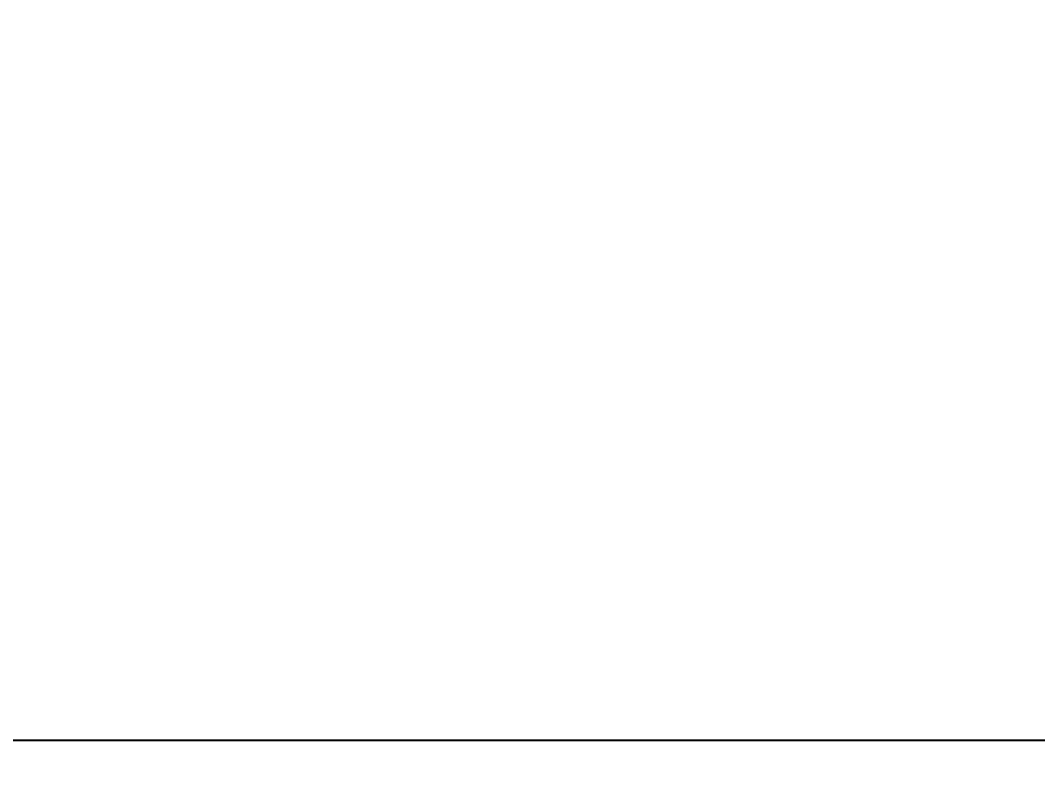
# Model space of a CAD drawing. Header units: inches. Extents: x -2049 to -860, y -317 to 524.
# Drawn here: x -1121.02 to -1079.3, y 37.78 to 68.55 of the extents above; entities that cross this region are included whole.
import ezdxf

# ---------------------------------------------------------------- set-up
doc = ezdxf.new("R2010")
doc.units = ezdxf.units.IN
doc.header["$LTSCALE"] = 2.574606
doc.header["$MEASUREMENT"] = 0
doc.header["$PDMODE"] = 3
doc.header["$PDSIZE"] = 0.3125
doc.layers.get('Defpoints').update_dxf_attribs({"linetype": 'CONTINUOUS'})
doc.layers.add('dim', color=7, linetype='CONTINUOUS', lineweight=9)
doc.styles.add('TEXTSTYLE_1', font='gdt', dxfattribs={"width": 0.8})
doc.dimstyles.new('ISO-25$0', dxfattribs={"dimtxt": 5, "dimasz": 5, "dimexe": 1.25, "dimexo": 0.625, "dimtad": 1, "dimdec": 0, "dimlfac": 1.5, "dimdsep": 46, "dimtxsty": 'TEXTSTYLE_1', "dimcen": 2.5, "dimclrd": 256, "dimclre": 256, "dimclrt": 256, "dimadec": 0, "dimazin": 0, "dimtfac": 1, "dimtdec": 0, "dimtmove": 0, "dimatfit": 3, "dimfxl": 1, "dimlwd": 25, "dimarcsym": 0})

# ---------------------------------------------------------------- blocks, each defined once
blk = doc.blocks.new('*D56')
at = {"layer": 'Defpoints', "color": 0, "transparency": 16777216}
for p in [(-1218.049, 403.303), (-1091.407, 403.303), (-1171.593, 52.37)]:
    blk.add_point(p, dxfattribs=at)
at = {"layer": 'dim', "lineweight": -2, "transparency": 16777216}
for p, q in [((-1092.032, 403.303), (-1219.299, 403.303)), ((-1172.218, 52.37), (-1219.299, 52.37))]:
    blk.add_line(p, q, dxfattribs=at)
at = {"layer": 'dim', "lineweight": 25, "transparency": 16777216}
blk.add_line((-1218.049, 57.37), (-1218.049, 398.303), dxfattribs=at)
at = {"layer": 'dim', "transparency": 16777216}
for points in [[(-1218.882, 398.303), (-1217.215, 398.303), (-1218.049, 403.303)], [(-1218.882, 57.37), (-1217.215, 57.37), (-1218.049, 52.37)]]:
    blk.add_solid(points, dxfattribs=at)
at = {"layer": 'dim', "transparency": 16777216, "insert": (-1221.174, 224.866), "char_height": 5, "attachment_point": 5, "rotation": 90, "style": 'TEXTSTYLE_1'}
blk.add_mtext('526', dxfattribs=at)
blk = doc.blocks.new('*D57')
at = {"layer": 'Defpoints', "color": 0, "transparency": 16777216}
for p in [(-1231.845, 446.968), (-1055.93, 446.968), (-1171.593, 52.37)]:
    blk.add_point(p, dxfattribs=at)
at = {"layer": 'dim', "lineweight": -2, "transparency": 16777216}
for p, q in [((-1056.555, 446.968), (-1233.095, 446.968)), ((-1172.218, 52.37), (-1233.095, 52.37))]:
    blk.add_line(p, q, dxfattribs=at)
at = {"layer": 'dim', "lineweight": 25, "transparency": 16777216}
blk.add_line((-1231.845, 57.37), (-1231.845, 441.968), dxfattribs=at)
at = {"layer": 'dim', "transparency": 16777216}
for points in [[(-1232.678, 441.968), (-1231.011, 441.968), (-1231.845, 446.968)], [(-1232.678, 57.37), (-1231.011, 57.37), (-1231.845, 52.37)]]:
    blk.add_solid(points, dxfattribs=at)
at = {"layer": 'dim', "transparency": 16777216, "insert": (-1234.97, 248.072), "char_height": 5, "attachment_point": 5, "rotation": 90, "style": 'TEXTSTYLE_1'}
blk.add_mtext('592', dxfattribs=at)
blk = doc.blocks.new('*D58')
at = {"layer": 'Defpoints', "color": 0, "transparency": 16777216}
for p in [(-1245.641, 472.967), (-1107.928, 472.967), (-1171.593, 52.37)]:
    blk.add_point(p, dxfattribs=at)
at = {"layer": 'dim', "lineweight": -2, "transparency": 16777216}
for p, q in [((-1108.553, 472.967), (-1246.891, 472.967)), ((-1172.218, 52.37), (-1246.891, 52.37))]:
    blk.add_line(p, q, dxfattribs=at)
at = {"layer": 'dim', "lineweight": 25, "transparency": 16777216}
blk.add_line((-1245.641, 57.37), (-1245.641, 467.967), dxfattribs=at)
at = {"layer": 'dim', "transparency": 16777216}
for points in [[(-1246.474, 467.967), (-1244.807, 467.967), (-1245.641, 472.967)], [(-1246.474, 57.37), (-1244.807, 57.37), (-1245.641, 52.37)]]:
    blk.add_solid(points, dxfattribs=at)
at = {"layer": 'dim', "transparency": 16777216, "insert": (-1248.766, 260.462), "char_height": 5, "attachment_point": 5, "rotation": 90, "style": 'TEXTSTYLE_1'}
blk.add_mtext('630', dxfattribs=at)
blk = doc.blocks.new('*D59')
at = {"layer": 'Defpoints', "color": 0, "transparency": 16777216}
for p in [(-1163.703, 98.502), (-956.437, 71.503), (-956.437, 39.031)]:
    blk.add_point(p, dxfattribs=at)
at = {"layer": 'dim', "lineweight": -2, "transparency": 16777216}
for p, q in [((-1163.703, 97.877), (-1163.703, 37.781)), ((-956.437, 70.878), (-956.437, 37.781))]:
    blk.add_line(p, q, dxfattribs=at)
at = {"layer": 'dim', "lineweight": 25, "transparency": 16777216}
blk.add_line((-1158.703, 39.031), (-961.437, 39.031), dxfattribs=at)
at = {"layer": 'dim', "transparency": 16777216}
for points in [[(-1158.703, 39.864), (-1158.703, 38.197), (-1163.703, 39.031)], [(-961.437, 39.864), (-961.437, 38.197), (-956.437, 39.031)]]:
    blk.add_solid(points, dxfattribs=at)
at = {"layer": 'dim', "transparency": 16777216, "insert": (-1060.684, 42.156), "char_height": 5, "attachment_point": 5, "style": 'TEXTSTYLE_1'}
blk.add_mtext('311', dxfattribs=at)

msp = doc.modelspace()

# ---------------------------------------------------------------- dimensions: what is measured, and where the dimension line sits
at = {"layer": 'dim'}
for base, p2, text, picture, middle in [((-1245.641, 472.967), (-1107.928, 472.967), '630', '*D58', (-1245.641, 260.462)), ((-1231.845, 446.968), (-1055.93, 446.968), '592', '*D57', (-1231.845, 248.072)), ((-1218.049, 403.303), (-1091.407, 403.303), '526', '*D56', (-1218.049, 224.866))]:
    dim = msp.add_linear_dim(base=base, p1=(-1171.593, 52.37), p2=p2, angle=90, text=text, dimstyle='ISO-25$0', dxfattribs=at)
    dim.commit()
    dim.dimension.update_dxf_attribs({"geometry": picture, "text_midpoint": middle, "dimtype": 160})
dim = msp.add_linear_dim(base=(-956.437, 39.031), p1=(-1163.703, 98.502), p2=(-956.437, 71.503), text='311', dimstyle='ISO-25$0', dxfattribs=at)
dim.commit()
dim.dimension.update_dxf_attribs({"geometry": '*D59', "text_midpoint": (-1060.684, 39.031), "dimtype": 160})

doc.saveas('drawing.dxf')
